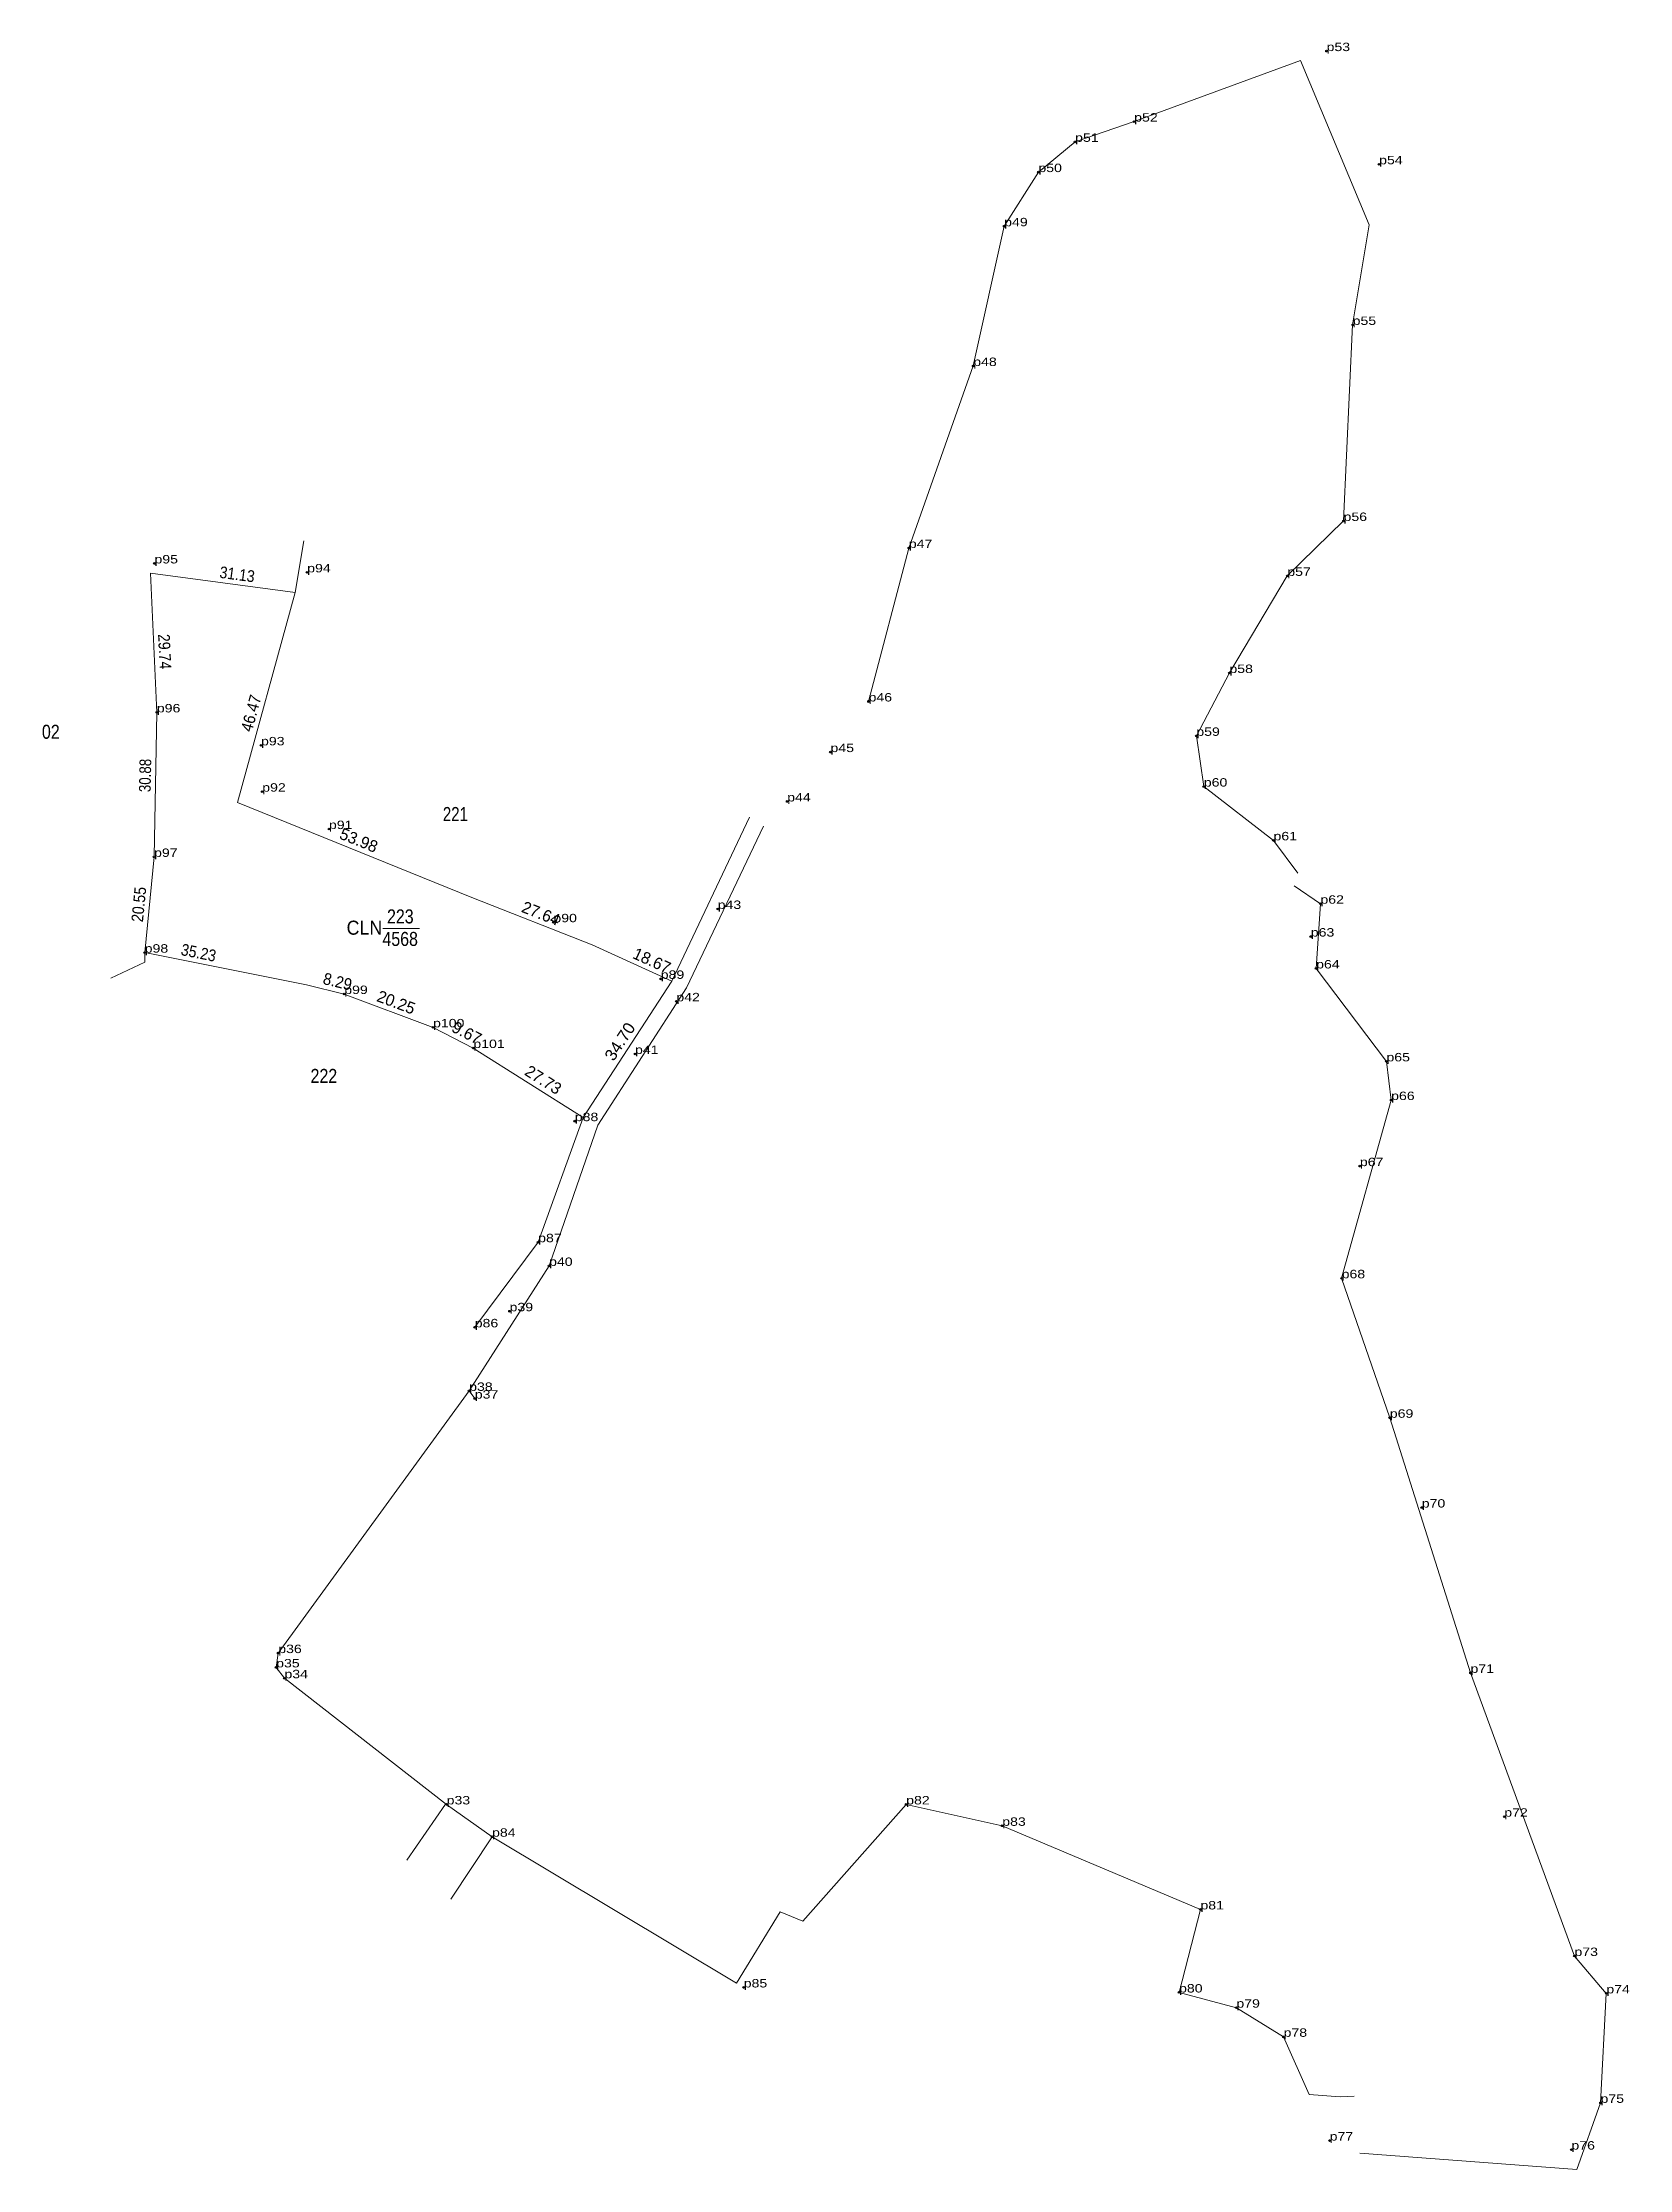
# Model space of a CAD drawing. Header units: metres. Extents: x 538384 to 538723, y 1837781 to 1838235.
import ezdxf
from ezdxf.enums import TextEntityAlignment as Align

# ---------------------------------------------------------------- set-up
doc = ezdxf.new("R2010")
doc.units = ezdxf.units.M
doc.header["$LTSCALE"] = 0.72
doc.header["$PDMODE"] = 32
doc.header["$PDSIZE"] = 0.36
for name, color, linetype, lineweight in [('10', 7, 'Continuous', 13), ('2', 7, 'Continuous', 13), ('23', 7, 'Continuous', 13), ('28', 7, 'Continuous', 13), ('3', 7, 'Continuous', 13), ('9', 7, 'Continuous', 13)]:
    doc.layers.add(name, color=color, linetype=linetype, lineweight=lineweight)
doc.layers.add('12', color=7, linetype='Continuous')
doc.layers.add('7', color=7, linetype='Continuous')

msp = doc.modelspace()

# ---------------------------------------------------------------- linework, layer by layer
at = {"layer": '10'}
for p, q in [((538652.84, 1838231.59), (538667.47, 1838196.48)), ((538438.16, 1838117.95), (538440, 1838129)), ((538521.75, 1838033.49), (538502.79, 1838004.15)), ((538475.32, 1837947.42), (538492.39, 1837974.12)), ((538476.52, 1837945.77), (538475.32, 1837947.42))]:
    msp.add_line(p, q, dxfattribs=at)
for points in [[(538560.6, 1838094.69), (538569.2, 1838127.47), (538582.95, 1838166.36), (538589.56, 1838196.21), (538596.86, 1838207.78), (538604.7, 1838214.24), (538617.31, 1838218.56), (538652.84, 1838231.59)], [(538667.47, 1838196.48), (538663.95, 1838175.13), (538662.01, 1838133.25), (538650, 1838121.52), (538637.64, 1838100.78), (538630.58, 1838087.35), (538632.18, 1838076.51), (538647.05, 1838065.03), (538652.26, 1838057.99)], [(538407.3, 1838122.07), (538408.64, 1838092.36), (538408.04, 1838061.49), (538406.04, 1838041.04), (538440.6, 1838034.18), (538448.65, 1838032.2), (538467.61, 1838025.08), (538476.21, 1838020.66), (538499.65, 1838005.85), (538518.57, 1838034.94)], [(538407.3, 1838122.07), (538438.16, 1838117.95), (538425.86, 1838073.14), (538475.88, 1838052.85), (538501.58, 1838042.69), (538518.57, 1838034.94)], [(538406.04, 1838041.04), (538406.06, 1838039.02), (538398.81, 1838035.62)], [(538532.38, 1837820.92), (538480.21, 1837852.18), (538470.51, 1837859.08)], [(538654.68, 1837797.11), (538649.21, 1837809.44), (538639.13, 1837815.66), (538626.89, 1837818.9), (538631.45, 1837836.65), (538589.14, 1837854.51), (538568.63, 1837859.08), (538546.53, 1837834.17)], [(538546.53, 1837834.17), (538541.7, 1837836.14), (538532.38, 1837820.92)], [(538654.68, 1837797.11), (538661.32, 1837796.64), (538664.29, 1837796.75)]]:
    msp.add_lwpolyline(points, dxfattribs=at)
at = {"layer": '2'}
for p, q in [((538535.18, 1838070), (538518.57, 1838034.94)), ((538538.14, 1838068.07), (538521.75, 1838033.49))]:
    msp.add_line(p, q, dxfattribs=at)
at = {"layer": '23'}
msp.add_lwpolyline([(538470.51, 1837859.08), (538435.88, 1837886.03), (538434.11, 1837888.35), (538434.56, 1837891.41), (538475.32, 1837947.42)], dxfattribs=at)
at = {"layer": '28'}
for p, q in [((538490.05, 1837979.18), (538476.51, 1837961)), ((538470.29, 1837859.16), (538461.98, 1837847.18)), ((538480.21, 1837852.18), (538471.43, 1837838.84))]:
    msp.add_line(p, q, dxfattribs=at)
msp.add_lwpolyline([(538651.46, 1838055.33), (538657.07, 1838051.49), (538656.16, 1838037.66), (538671.17, 1838017.81), (538672.17, 1838009.55), (538661.6, 1837971.48), (538671.89, 1837941.68), (538689.12, 1837887.19), (538711.31, 1837826.7), (538718.11, 1837818.71), (538716.88, 1837795.33), (538711.81, 1837781.1), (538665.46, 1837784.56)], dxfattribs=at)
at = {"layer": '3'}
msp.add_line((538456.9, 1838046.17), (538464.7, 1838046.17), dxfattribs=at)
at = {"layer": '7'}
for p in [(538658.39, 1838233.63), (538617.31, 1838218.56), (538604.7, 1838214.23), (538669.61, 1838209.45), (538596.86, 1838207.78), (538589.56, 1838196.21), (538663.95, 1838175.13), (538582.95, 1838166.35), (538662.01, 1838133.25), (538408.13, 1838124.18), (538569.2, 1838127.47), (538440.73, 1838122.27), (538650, 1838121.52), (538637.64, 1838100.78), (538408.65, 1838092.36), (538560.6, 1838094.69), (538630.58, 1838087.35), (538430.88, 1838085.31), (538552.47, 1838083.87), (538431.14, 1838075.43), (538543.23, 1838073.33), (538632.18, 1838076.51), (538445.38, 1838067.44), (538647.05, 1838065.03), (538408.04, 1838061.49), (538657.07, 1838051.49), (538493.3, 1838047.53), (538528.39, 1838050.37), (538655.02, 1838044.47), (538406.04, 1838041.04), (538656.16, 1838037.67), (538516.22, 1838035.44), (538448.65, 1838032.2), (538519.56, 1838030.63), (538467.61, 1838025.08), (538476.21, 1838020.65), (538510.73, 1838019.39), (538671.17, 1838017.81), (538672.17, 1838009.55), (538497.87, 1838005.04), (538665.5, 1837995.43), (538490.05, 1837979.17), (538492.39, 1837974.12), (538661.61, 1837971.47), (538483.95, 1837964.43), (538476.51, 1837961), (538475.32, 1837947.42), (538476.52, 1837945.77), (538671.89, 1837941.68), (538678.71, 1837922.49), (538434.56, 1837891.41), (538434.11, 1837888.35), (538689.12, 1837887.19), (538435.88, 1837886.03), (538470.51, 1837859.08), (538568.63, 1837859.08), (538696.33, 1837856.46), (538480.21, 1837852.18), (538589.14, 1837854.51), (538631.45, 1837836.65), (538711.31, 1837826.7), (538533.94, 1837819.98), (538626.89, 1837818.91), (538718.11, 1837818.71), (538639.13, 1837815.66), (538649.21, 1837809.43), (538716.88, 1837795.33), (538659.04, 1837787.27), (538710.66, 1837785.34)]:
    msp.add_point(p, dxfattribs=at)
at = {"layer": '9'}
for p, q in [((538490.05, 1837979.18), (538499.65, 1838005.85)), ((538492.39, 1837974.12), (538502.79, 1838004.15))]:
    msp.add_line(p, q, dxfattribs=at)

# ---------------------------------------------------------------- texts
at = {"layer": '10'}
for s, rotation, width, p in [('31.13', 352.396, 0.9, (538425.6296, 1838120.6261)), ('29.74', 272.582, 0.9, (538409.0661, 1838105.2863)), ('46.47', 74.651, 0.95, (538429.9601, 1838091.8591)), ('30.88', 88.887, 0.85, (538407.3802, 1838078.8607)), ('20.55', 84.414, 0.9, (538406.0307, 1838051.2183)), ('35.23', 348.773, 0.9, (538417.3116, 1838039.8173)), ('8.29', 346.182, 0.95, (538446.9314, 1838033.6493)), ('34.70', 56.96, 1.05, (538508.5517, 1838021.3735))]:
    msp.add_text(s, height=2.5, rotation=rotation, dxfattribs=dict(at, width=width)).set_placement(p, align=Align.CENTER)
for s, rotation, p in [('53.98', 337.921, (538451.2901, 1838063.9026)), ('27.64', 338.43, (538490.1854, 1838048.2637)), ('18.67', 335.48, (538513.8212, 1838038.2052)), ('20.25', 339.417, (538459.3056, 1838029.2647)), ('9.67', 332.799, (538474.2436, 1838022.8009)), ('27.73', 327.714, (538490.4823, 1838012.8234))]:
    msp.add_text(s, height=2.5, rotation=rotation, dxfattribs=at).set_placement(p, align=Align.CENTER)
at = {"layer": '12', "width": 1.25}
for s, p in [('p53', (538658.39, 1838233.63)), ('p52', (538617.31, 1838218.56)), ('p51', (538604.7, 1838214.24)), ('p50', (538596.86, 1838207.78)), ('p54', (538669.61, 1838209.45)), ('p49', (538589.56, 1838196.21)), ('p55', (538663.95, 1838175.13)), ('p48', (538582.95, 1838166.36)), ('p56', (538662.01, 1838133.25)), ('p47', (538569.2, 1838127.47)), ('p95', (538408.13, 1838124.18)), ('p94', (538440.74, 1838122.27)), ('p57', (538650, 1838121.52)), ('p58', (538637.64, 1838100.78)), ('p46', (538560.6, 1838094.69)), ('p96', (538408.64, 1838092.36)), ('p93', (538430.88, 1838085.32)), ('p59', (538630.58, 1838087.35)), ('p45', (538552.47, 1838083.88)), ('p60', (538632.18, 1838076.51)), ('p92', (538431.14, 1838075.43)), ('p44', (538543.23, 1838073.33)), ('p91', (538445.38, 1838067.44)), ('p61', (538647.05, 1838065.03)), ('p97', (538408.04, 1838061.49)), ('p43', (538528.38, 1838050.37)), ('p62', (538657.07, 1838051.49)), ('p90', (538493.3, 1838047.53)), ('p63', (538655.02, 1838044.47)), ('p98', (538406.04, 1838041.04)), ('p89', (538516.22, 1838035.44)), ('p64', (538656.16, 1838037.66)), ('p99', (538448.65, 1838032.2)), ('p42', (538519.56, 1838030.64)), ('p100', (538467.61, 1838025.08)), ('p101', (538476.21, 1838020.66)), ('p41', (538510.73, 1838019.4)), ('p65', (538671.17, 1838017.81)), ('p66', (538672.17, 1838009.55)), ('p88', (538497.87, 1838005.04)), ('p67', (538665.5, 1837995.43)), ('p87', (538490.05, 1837979.18)), ('p40', (538492.39, 1837974.12)), ('p68', (538661.6, 1837971.48)), ('p39', (538483.95, 1837964.43)), ('p86', (538476.51, 1837961)), ('p38', (538475.32, 1837947.42)), ('p37', (538476.52, 1837945.77)), ('p69', (538671.89, 1837941.68)), ('p70', (538678.71, 1837922.49)), ('p36', (538434.56, 1837891.41)), ('p35', (538434.11, 1837888.35)), ('p34', (538435.88, 1837886.03)), ('p71', (538689.12, 1837887.19)), ('p33', (538470.51, 1837859.08)), ('p82', (538568.63, 1837859.08)), ('p83', (538589.14, 1837854.51)), ('p72', (538696.33, 1837856.46)), ('p84', (538480.21, 1837852.18)), ('p81', (538631.45, 1837836.65)), ('p73', (538711.31, 1837826.7)), ('p85', (538533.94, 1837819.98)), ('p80', (538626.89, 1837818.9)), ('p74', (538718.12, 1837818.71)), ('p79', (538639.13, 1837815.66)), ('p78', (538649.21, 1837809.44)), ('p75', (538716.88, 1837795.33)), ('p77', (538659.04, 1837787.27)), ('p76', (538710.66, 1837785.34))]:
    msp.add_text(s, height=1.8, dxfattribs=at).set_placement(p)
at = {"layer": '3'}
for s, width, p in [('02', 0.85, (538386, 1838086.72)), ('221', 0.8, (538472.38, 1838069.15)), ('CLN', 0.95, (538452.96, 1838044.87)), ('223', 0.85, (538460.625, 1838047.28)), ('4568', 0.85, (538460.59, 1838042.47)), ('222', 0.85, (538444.3, 1838013.21))]:
    msp.add_text(s, height=3, dxfattribs=dict(at, width=width)).set_placement(p, align=Align.CENTER)

doc.saveas('drawing.dxf')
